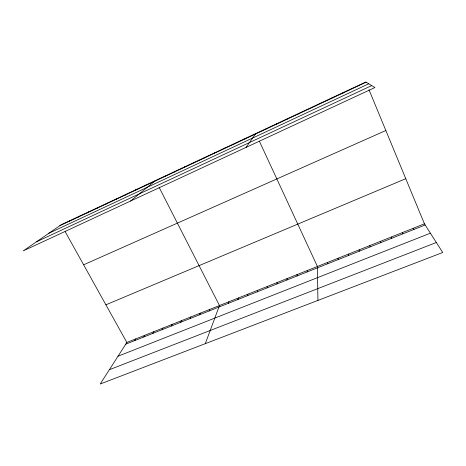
<?xml version="1.0" encoding="UTF-8"?>
<svg xmlns="http://www.w3.org/2000/svg" width="466" height="466" viewBox="0 0 466 466"><rect width="100%" height="100%" fill="white"/><g stroke="black" fill="none" stroke-linecap="round" stroke-linejoin="round"><path stroke-width="0.7" d="M307.187 271.934L307.228 270.536M297.028 275.983L297.133 274.561M309.459 108.77L309.488 108.374M286.963 279.99L287.132 278.551M276.979 283.963L277.212 282.507M267.088 287.901L267.379 286.427M257.279 291.803L257.628 290.312M298.444 113.931L298.549 113.5M247.557 295.677L247.964 294.168M237.916 299.516L238.382 297.99M228.357 303.319L228.882 301.776M205.314 343.652L219.463 305.533L159.18 187.466M287.534 119.04L287.714 118.58M209.205 310.944L209.84 309.366M199.611 314.766L200.298 313.169M190.099 318.552L190.844 316.944M180.668 322.303L181.466 320.678M276.728 124.102L276.979 123.606M171.319 326.025L172.17 324.388M162.052 329.718L162.954 328.064M152.86 333.376L153.815 331.705M143.749 337L144.751 335.316M266.022 129.117L266.342 128.593M134.715 340.599L135.763 338.904M424.421 223.814L126.851 342.452L100.202 384.013L442.7 252.508L424.421 223.814L369.002 89.752M246.083 147.378L255.811 133.526M244.912 139.008L245.372 138.419M234.503 143.883L235.033 143.266M224.193 148.712L224.787 148.066M213.976 153.5L214.634 152.825M203.852 158.242L204.574 157.537M193.821 162.943L194.602 162.209M183.884 167.597L184.722 166.84M174.034 172.216L174.936 171.43M164.271 176.789L165.232 175.979M130.527 201.056L155.615 180.482M144.722 185.946L145.794 185.084M134.93 190.53L136.066 189.645M125.237 195.073L126.426 194.165M115.626 199.576L116.873 198.638M106.102 204.038L107.401 203.077M96.666 208.459L98.017 207.475M87.311 212.84L88.715 211.838M78.043 217.185L79.494 216.154M68.852 221.484L70.36 220.435M59.747 225.754L366.154 82.208M48.773 233.315L368.752 83.793M36.43 241.813L371.717 85.593M83.624 264.793L385.848 130.509M105.904 304.816L405.77 178.699M125.756 344.164L425.161 224.967M118.026 356.216L430.398 233.186M109.364 369.719L436.333 242.506M342.941 92.693L343.145 92.99M413.278 228.253L413.942 229.435M65.182 231.66L126.851 342.452M402.24 232.656L402.822 233.862M259.364 141.198L317.41 266.476L317.934 300.413M391.294 237.019L391.807 238.248M331.681 97.971L331.804 98.303M380.454 241.341L380.891 242.594M369.707 245.629L370.074 246.898M359.059 249.869L359.356 251.168M348.51 254.081L348.731 255.397M320.532 103.196L320.579 103.563M338.054 258.251L338.205 259.585M327.685 262.381L327.773 263.739M61.302 224.682L23.3 250.859L374.914 87.538L365.787 81.987L61.302 224.682"/></g></svg>
